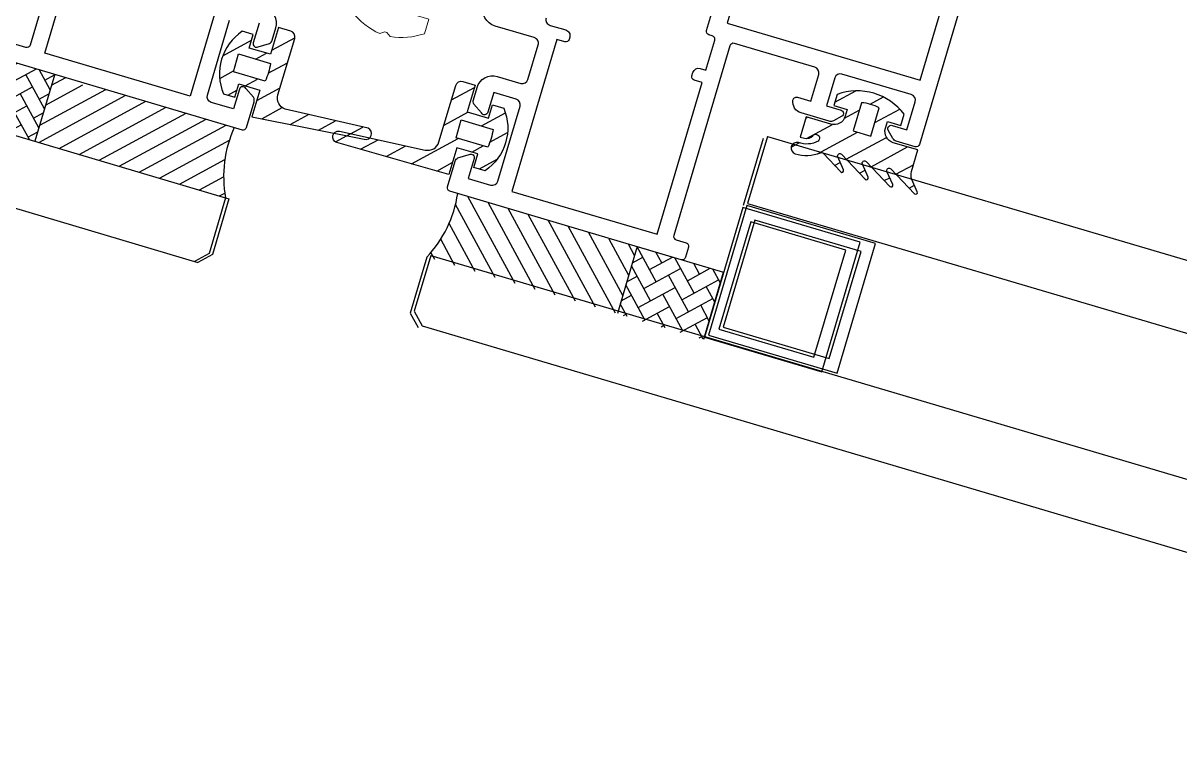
# Model space of a CAD drawing. Header units: millimetres. Extents: x 62878 to 70819, y -67946 to -61850.
# Drawn here: x 66665.18 to 66675.11, y -66920.03 to -66913.89 of the extents above; entities that cross this region are included whole.
import ezdxf

# ---------------------------------------------------------------- set-up
doc = ezdxf.new("R2010")
doc.units = ezdxf.units.MM
doc.layers.add('DOGRAMA', color=171, linetype='Continuous', lineweight=0)
doc.layers.add('DOĞRAMA-yeni', color=40, linetype='Continuous')
pattern_1 = [(28.50198966054999, (66758.11818264847, -66927.68322329769), (-0.07575379786457266, 0.1395095860831588), [])]

# ---------------------------------------------------------------- blocks, each defined once
blk = doc.blocks.new('a2we')
at = {"lineweight": 5, "ltscale": 0.5}
for p, q in [((-196.0144480926461, -415.2868589025547), (-196.5925912144022, -417.2488821181558)), ((-196.0144480926461, -415.2868589025547), (-195.4639709594615, -417.7110762494052)), ((-197.5747968978259, -417.6063757508618), (-196.5747276986959, -417.2423803302317)), ((-194.1582851917165, -418.2620245979042), (-197.5747968978259, -417.6063757508618)), ((-195.1583543907882, -418.6260200186506), (-197.5747968978259, -417.6063757508618)), ((-196.8896500078097, -417.895480952812), (-197.0961171580722, -418.3448917148726)), ((-196.5747276986959, -417.2423803302317), (-194.1582851917165, -418.2620245979042)), ((-197.1143788935161, -419.7428166739272), (-197.1143788935161, -418.4283854465556)), ((-194.1582851917165, -418.2620245979042), (-195.1583543907882, -418.6260200186506)), ((-195.1583543907882, -418.6260200186506), (-194.9264251741961, -419.2953524503964)), ((-198.1144480926461, -420.1068120946153), (-197.1143788935161, -419.7428166739268)), ((-197.1143788935161, -419.7428166739268), (-193.9153324771005, -421.0399975355008)), ((-197.1143788935161, -419.7428166739268), (-193.9153324771005, -421.0399975355008)), ((-194.9154016761394, -420.634479622855), (-194.9154016761394, -419.3608343693425)), ((-194.9154016761721, -421.4039929561312), (-198.1144480926461, -420.1068120946153)), ((-193.9153324771005, -421.0399975355008), (-198.1144480926461, -420.1068120946153)), ((-197.1143788935161, -422.2969096404012), (-197.1143788935162, -420.512330007273)), ((-193.9153324771005, -421.0399975355008), (-194.9154016761721, -421.4039929561312)), ((-194.9154016761721, -423.1885725893157), (-194.9154016761721, -421.4039929561312)), ((-198.1144480926461, -422.6609050610894), (-197.1143788935161, -422.2969096404012)), ((-194.9154016761721, -423.9580859226053), (-198.1144480926461, -422.6609050610894)), ((-193.9153324771005, -423.594090501975), (-198.1144480926461, -422.6609050610894)), ((-197.1143788935161, -422.2969096404012), (-193.9153324771005, -423.594090501975)), ((-197.1143788935161, -422.2969096404012), (-193.9153324771005, -423.594090501975)), ((-197.1143788935161, -424.8510026068752), (-197.1143788935162, -423.0664229737469)), ((-193.9153324771005, -423.594090501975), (-194.9154016761721, -423.9580859226053)), ((-198.1144480926461, -425.2149980275636), (-197.1143788935161, -424.8510026068752)), ((-197.1143788935161, -424.8510026068752), (-193.9153324771005, -426.1481834684492)), ((-197.1143788935161, -424.8510026068752), (-193.9153324771005, -426.1481834684492)), ((-194.9154016761721, -425.7426655557898), (-194.9154016761721, -423.9580859226053)), ((-194.9154016761721, -426.5121788890793), (-198.1144480926461, -425.2149980275636)), ((-193.9153324771005, -426.1481834684492), (-198.1144480926461, -425.2149980275636)), ((-197.1143788935161, -427.3050955733496), (-197.1143788935162, -425.6205159402211)), ((-193.9153324771005, -426.1481834684492), (-194.9154016761721, -426.5121788890793)), ((-194.9154016761721, -428.1967585222638), (-194.9154016761721, -426.5121788890793)), ((-198.1144480926461, -427.669090994038), (-197.1143788935161, -427.3050955733496)), ((-194.9154016761721, -428.9662718555534), (-198.1144480926461, -427.669090994038)), ((-193.9153324771005, -428.6022764349236), (-198.1144480926461, -427.669090994038)), ((-197.1143788935161, -427.3050955733496), (-193.9153324771005, -428.6022764349236)), ((-197.1143788935161, -427.3050955733496), (-193.9153324771005, -428.6022764349236)), ((-197.1143788935161, -429.5591885398237), (-197.1143788935161, -428.0237477951896)), ((-193.9153324771005, -428.6022764349236), (-194.9154016761721, -428.9662718555534)), ((-198.1144480926461, -429.9231839605702), (-197.1143788935161, -429.5591885398237)), ((-197.1143788935161, -429.5591885398237), (-193.9153324771005, -430.8563694013976)), ((-197.1143788935161, -429.5591885398237), (-193.9153324771005, -430.8563694013976)), ((-194.9154016761721, -430.450851488738), (-194.9154016761721, -428.9662718555534)), ((-194.9154016761721, -431.2203648220857), (-198.1144480926461, -429.9231839605702)), ((-193.9153324771005, -430.8563694013976), (-198.1144480926461, -429.9231839605702)), ((-197.1143788935161, -431.8132815063559), (-197.1143788935161, -430.2778407616635)), ((-193.9153324771005, -430.8563694013976), (-194.9154016761721, -431.2203648220857)), ((-194.9154016761721, -432.7049444552304), (-194.9154016761721, -431.2203648220857)), ((-198.1144480926461, -432.177276926986), (-197.1143788935161, -431.8132815063559)), ((-194.9154016761721, -433.4744577885599), (-198.1144480926461, -432.177276926986)), ((-193.9153324771005, -433.1104623678716), (-198.1144480926461, -432.177276926986)), ((-197.1143788935161, -431.8132815063559), (-193.9153324771005, -433.1104623678716)), ((-197.1143788935161, -431.8132815063559), (-193.9153324771005, -433.1104623678716)), ((-197.1143788935161, -434.0673744728301), (-197.1143788935161, -432.5319337281958)), ((-193.9153324771005, -433.1104623678716), (-194.9154016761721, -433.4744577885599)), ((-194.9154016761721, -434.9590374217446), (-194.9154016761721, -433.4744577885599)), ((-198.1144480926461, -434.4313698935184), (-197.1143788935161, -434.0673744728301)), ((-194.9154016761721, -435.7285507550341), (-198.1144480926461, -434.4313698935184)), ((-193.9153324771005, -435.364555334404), (-198.1144480926461, -434.4313698935184)), ((-197.1143788935161, -434.0673744728301), (-193.9153324771005, -435.364555334404)), ((-197.1143788935161, -434.0673744728301), (-193.9153324771005, -435.364555334404)), ((-197.1143788935161, -436.3642339800811), (-197.1143788935161, -434.7860266946118)), ((-193.9153324771005, -435.364555334404), (-194.9154016761721, -435.7285507550341)), ((-194.9154016761721, -437.2558969289955), (-194.9154016761721, -435.7285507550341)), ((-198.1144480926461, -436.7282294008277), (-197.1143788935161, -436.3642339800811)), ((-194.9154016761721, -438.0254102623434), (-198.1144480926461, -436.7282294008277)), ((-193.9153324771005, -437.6614148416551), (-198.1144480926461, -436.7282294008277)), ((-197.1143788935161, -436.3642339800811), (-193.9153324771005, -437.6614148416551)), ((-197.1143788935161, -436.3642339800811), (-193.9153324771005, -437.6614148416551)), ((-197.1143788935161, -438.6610934873901), (-197.1143788935161, -437.1337473134849)), ((-193.9153324771005, -437.6614148416551), (-194.9154016761721, -438.0254102623434)), ((-198.1144480926461, -439.0250889080787), (-197.1143788935161, -438.6610934873901)), ((-197.1143788935161, -438.6610934873901), (-193.9153324771005, -439.9582743489061)), ((-197.1143788935161, -438.6610934873901), (-193.9153324771005, -439.9582743489061)), ((-194.9154016761721, -439.5527564362646), (-194.9154016761721, -438.0254102623434)), ((-194.9154016761721, -440.3222697695944), (-198.1144480926461, -439.0250889080787)), ((-193.9153324771005, -439.9582743489061), (-198.1144480926461, -439.0250889080787)), ((-197.1143788935161, -440.9579529946993), (-197.1143788935161, -439.430606820736)), ((-193.9153324771005, -439.9582743489061), (-194.9154016761721, -440.3222697695944)), ((-194.9154016761721, -441.849615943574), (-194.9154016761721, -440.3222697695944)), ((-198.1144480926461, -441.3219484153295), (-197.1143788935161, -440.9579529946993)), ((-194.9154016761721, -442.6191292769035), (-198.1144480926461, -441.3219484153295)), ((-193.9153324771005, -442.2551338562151), (-198.1144480926461, -441.3219484153295)), ((-197.1143788935161, -440.9579529946993), (-193.9153324771005, -442.2551338562151)), ((-197.1143788935161, -443.2537258831643), (-197.1143788935161, -441.7274663280053)), ((-193.9153324771005, -442.2551338562151), (-194.9154016761721, -442.6191292769035)), ((-194.9154016761721, -444.1453888320787), (-194.9154016761721, -442.6191292769035)), ((-198.1144480926461, -443.6177213039109), (-197.1143788935161, -443.2537258831643)), ((-194.9154016761721, -444.9149021654266), (-198.1144480926461, -443.6177213039109)), ((-193.9153324771005, -444.5509067447383), (-198.1144480926461, -443.6177213039109)), ((-197.1143788935161, -443.2537258831643), (-193.9153324771005, -444.5509067447383)), ((-197.1143788935161, -445.5538642814245), (-197.1143788935161, -444.0232392165685)), ((-193.9153324771005, -444.5509067447383), (-194.9154016761721, -444.9149021654266)), ((-198.1144480926461, -445.9178597020545), (-197.1143788935161, -445.5538642814245)), ((-197.1143788935161, -445.5538642814245), (-193.9153324771005, -446.8510451429402)), ((-197.1143788935161, -445.5538642814245), (-193.9153324771005, -446.8510451429402)), ((-194.9154016761721, -446.4455272302989), (-194.9154016761721, -444.9149021654266)), ((-193.9153324771005, -446.8510451429402), (-198.1144480926461, -445.9178597020545)), ((-194.9154016761721, -447.2150405636282), (-198.1144480926461, -445.9178597020545)), ((-197.1143788935161, -447.8540026795677), (-197.1143788935161, -446.3233776147298)), ((-193.9153324771005, -446.8510451429402), (-194.9154016761721, -447.2150405636282)), ((-194.9154016761721, -448.7456656284821), (-194.9154016761721, -447.2150405636282)), ((-197.1143788935161, -447.8540026795677), (-198.1144480926461, -448.2179981003141)), ((-194.9154016761721, -449.5151789618299), (-198.1144480926461, -448.2179981003141)), ((-198.1144480926461, -448.2179981003141), (-193.9153324771005, -449.1511835411412)), ((-193.9153324771005, -449.1511835411412), (-197.1143788935161, -447.8540026795677)), ((-197.1143788935161, -450.1541410778275), (-197.1143788935161, -448.6235160129718)), ((-193.9153324770423, -449.1511835411412), (-194.9154016761721, -449.5151789618299)), ((-194.9154016761723, -451.0458040266858), (-194.9154016761721, -449.5151789618299)), ((-198.1144480926461, -450.5181364984577), (-197.1143788935161, -450.1541410778275)), ((-194.9154016761721, -451.8153173600317), (-198.1144480926461, -450.5181364984577)), ((-193.9153324770423, -451.4513219393434), (-198.1144480926461, -450.5181364984577)), ((-197.1143788935161, -450.1541410778275), (-193.9153324770423, -451.4513219393434)), ((-197.1143788935161, -453.2868589025547), (-197.1143788935162, -450.9236544111328)), ((-193.9153324770423, -451.4513219393434), (-194.9154016761721, -451.8153173600317)), ((-194.9154016761721, -453.2868589025547), (-194.9154016761721, -451.8153173600317)), ((-192.7980524524961, -453.2868589025547), (-199.230843732796, -453.2868589025547)), ((-199.230843732796, -454.5827171301502), (-199.230843732796, -453.2868589025547)), ((-192.7980524524961, -454.5827171301502), (-192.7980524524961, -453.2868589025547))]:
    blk.add_line(p, q, dxfattribs=at)
blk.add_lwpolyline([(-196.4690204826777, -455.6637351848848), (-196.1125089353335, -455.3998333582319), (-195.9163872499585, -455.3998333582319), (-195.5598757026143, -455.6637351848848)], dxfattribs=at)
for centre, radius, start, end in [((-196.9143788935627, -418.4283854465556), 0.2, 155.3251238657465, 180), ((-195.115401676151, -419.3608343693425), 0.2, 0, 19.11162363728389), ((-195.6603624057317, -449.5292358589606), 6.187568978619671, 234.757305859688, 262.4904896380407), ((-196.3685337795604, -449.5292358589606), 6.187568978619673, 277.5095103619591, 305.2426941403116)]:
    blk.add_arc(centre, radius, start, end, dxfattribs=at)
blk = doc.blocks.new('SPANDREL 98')
at = {"layer": 'DOGRAMA', "lineweight": -2}
blk.add_line((46270.03012438137, 27297.69282376712), (46270.20015536174, 27297.11742002532), dxfattribs=at)
at = {"layer": 'DOĞRAMA-yeni', "color": 122, "lineweight": -2}
for p, q in [((46270.03035180017, 27297.69346539219), (46263.98821605936, 27295.90948229538)), ((46270.03035180017, 27297.69346539218), (46270.20025495221, 27297.11802389306)), ((46270.20025495221, 27297.11802389309), (46263.91976353816, 27295.26366460641)), ((46272.91855278611, 27296.66940725674), (46178.74697526782, 27268.83141178674)), ((46272.91855278608, 27296.66940725673), (46273.06013874614, 27296.18987267413)), ((46273.06013874617, 27296.18987267413), (46272.99254902167, 27296.06564856559)), ((46272.99254902167, 27296.06564856561), (46179.01278533634, 27268.28428747964)), ((46178.74697526782, 27268.83141178674), (46178.88856122789, 27268.35187720413)), ((46178.88856122786, 27268.35187720413), (46179.01278533634, 27268.28428747964))]:
    blk.add_line(p, q, dxfattribs=at)
for points in [[(46270.53439781798, 27295.98632227813), (46269.43146827801, 27295.66067456996), (46269.10298885065, 27296.77319480163), (46270.20591839063, 27297.09884250977)], [(46270.41017370946, 27296.05391200264), (46269.49905800251, 27295.78489867851), (46269.22721295918, 27296.70560507711), (46270.13832866612, 27296.97461840123)]]:
    blk.add_lwpolyline(points, close=True, dxfattribs=at)

msp = doc.modelspace()

# ---------------------------------------------------------------- hatches: boundary and pattern name
at = {"layer": 'DOGRAMA', "lineweight": -2}
h = msp.add_hatch(dxfattribs=at)
h.set_pattern_fill('ANSI31', color=256, scale=0.0004999999999999999, angle=343.5057849383394, style=0)
h.set_pattern_definition(pattern_1)
edge = h.paths.add_edge_path(flags=16)
edge.add_arc((66666.64801505186, -66914.12560758095), 0.66825139918004, 336.6263104453432, 350.37766887566113, ccw=False)
edge.add_line((66667.26142767016, -66914.39072056104), (66666.98797512465, -66914.30973055588))
edge.add_line((66666.98797512465, -66914.30973055588), (66667.03341225235, -66914.15631782034))
edge.add_line((66667.03341225235, -66914.15631782034), (66667.30686479791, -66914.23730782553))
edge = h.paths.add_edge_path()
edge.add_line((66667.48040293138, -66913.96018007917), (66667.37493167569, -66913.92894205384))
edge.add_line((66667.37493167569, -66913.92894205384), (66667.30677598409, -66914.15906115713))
edge.add_line((66667.30677598409, -66914.15906115713), (66667.12459836062, -66914.10510456793))
edge.add_line((66667.12459836062, -66914.10510456793), (66667.15867620645, -66913.99004501627))
edge.add_line((66667.15867620645, -66913.99004501627), (66667.06279324675, -66913.96164681144))
edge.add_arc((66667.31119799535, -66914.32724095919), 0.4419999999979192, 124.1943415415276, 202.8096377726617)
edge.add_line((66666.90376329959, -66914.49859138577), (66666.9996462593, -66914.52698959061))
edge.add_line((66666.9996462593, -66914.52698959061), (66667.03372410513, -66914.41193003899))
edge.add_line((66667.03372410513, -66914.41193003899), (66667.21590172856, -66914.46588662818))
edge.add_line((66667.21590172856, -66914.46588662818), (66667.14774603694, -66914.69600573144))
edge.add_line((66667.14774603694, -66914.69600573144), (66668.1099341613, -66914.88773704405))
edge.add_arc((66668.1241332637, -66914.83979556418), 0.05000000000211779, 253.5019896881861, 426.7921528699309)
edge.add_line((66668.14383665315, -66914.79384149534), (66667.43199723086, -66914.62986249813))
edge.add_arc((66667.46631851637, -66914.53593673297), 0.1000000000013934, 163.5019896538409, 249.9272600865371, ccw=False)
edge.add_line((66667.37043555666, -66914.50753852811), (66667.51414530881, -66914.02232066143))
edge.add_arc((66667.46620382898, -66914.00812155902), 0.04999999997834466, 343.5019896627264, 433.5019896834506)
h = msp.add_hatch(dxfattribs=at)
h.set_pattern_fill('AR-HBONE', color=256, scale=0.0002999999999999999, angle=343.5057849383394, style=0)
h.set_pattern_definition([(118.50198966055, (66877.09004534589, -66939.6545160869), (0.04819335172428436, 0.1627187784171862), [0.3599999999999999, -0.12]), (28.50198966054999, (66877.03278263252, -66939.54906002183), (0.04819335172428436, 0.1627187784171862), [0.3599999999999997, -0.12])])
h.paths.add_polyline_path([(66664.95346177735, -66914.18169397005), (66664.71375437806, -66914.11069845791), (66664.543365149, -66914.68599621613), (66665.28499858742, -66914.90565003542), (66665.45538781647, -66914.33035227725)])
h = msp.add_hatch(dxfattribs=at)
h.set_pattern_fill('ANSI31', color=256, scale=0.0004, angle=343.5057849383394, style=0)
h.set_pattern_definition([(28.50198966054999, (66738.65394182851, -66921.91838771445), (-0.06060303829166213, 0.111607668866527), [])])
edge = h.paths.add_edge_path()
edge.add_ellipse((66665.72052545493, -66914.4088796088), major_axis=(0.0194575406749172, 0.01943332476978999), ratio=0.9999999999697659, start_angle=208.5376656115303, end_angle=298.5376656006593)
edge.add_line((66665.74689326886, -66914.41668911515), (66666.99576881899, -66914.78657573326))
edge.add_ellipse((66667.92033434057, -66915.20712836797), major_axis=(0.7186691544546111, 0.7177747339133465), ratio=0.9999999999989743, start_angle=110.5765423128454, end_angle=145.4234333359861)
edge.add_line((66666.92126254959, -66915.39027169629), (66665.55013622585, -66914.98417736699))
edge.add_line((66665.55013622585, -66914.984177367), (66665.71271594858, -66914.43524742275))
edge = h.paths.add_edge_path()
edge.add_line((66665.45538781647, -66914.33035227725), (66665.694157641, -66914.4010701025))
edge.add_ellipse((66665.72052545493, -66914.40887960882), major_axis=(-0.01943332476903576, 0.01945754067416204), ratio=0.9999999995918109, start_angle=28.53766562573984, end_angle=118.5376655945438)
edge.add_line((66665.71271594858, -66914.43524742273), (66665.55013622585, -66914.98417736699))
edge.add_line((66665.55013622585, -66914.984177367), (66665.28499858742, -66914.90565003542))
edge.add_line((66665.28499858742, -66914.90565003542), (66665.45538781647, -66914.33035227725))
h = msp.add_hatch(dxfattribs=at)
h.set_pattern_fill('ANSI31', color=256, scale=0.0004999999999999999, angle=343.5057849383394, style=0)
h.set_pattern_definition(pattern_1)
edge = h.paths.add_edge_path(flags=16)
edge.add_arc((66668.55885533265, -66914.69155208142), 0.6682513992802231, 336.62631045437934, 350.3776688847103, ccw=False)
edge.add_line((66669.17226795109, -66914.95666506146), (66668.89881540556, -66914.87567505626))
edge.add_line((66668.89881540556, -66914.87567505626), (66668.94425253329, -66914.72226232075))
edge.add_line((66668.94425253329, -66914.72226232075), (66669.21770507882, -66914.80325232592))
edge = h.paths.add_edge_path()
edge.add_line((66668.95842042108, -66914.39271828582), (66669.06389167669, -66914.42395631113))
edge.add_line((66669.06389167669, -66914.42395631113), (66668.99573598508, -66914.65407541444))
edge.add_line((66668.99573598508, -66914.65407541444), (66669.17791360852, -66914.70803200365))
edge.add_line((66669.17791360852, -66914.70803200365), (66669.21199145433, -66914.59297245201))
edge.add_line((66669.21199145433, -66914.59297245201), (66669.30787441402, -66914.62137065685))
edge.add_arc((66668.90043971829, -66914.79272108346), 0.441999999985801, -55.80565845323167, 22.809637777601893, ccw=False)
edge.add_line((66669.14884446692, -66915.15831523118), (66669.0529615072, -66915.12991702635))
edge.add_line((66669.0529615072, -66915.12991702635), (66669.08703935303, -66915.01485747467))
edge.add_line((66669.08703935303, -66915.01485747467), (66668.90486172959, -66914.96090088547))
edge.add_line((66668.90486172959, -66914.96090088547), (66668.83670603795, -66915.1910199888))
edge.add_line((66668.83670603795, -66915.1910199888), (66667.87584857582, -66914.91583158416))
edge.add_arc((66667.89004767823, -66914.8678901043), 0.05000000000625027, 80.21182647129689, 253.5019896721974, ccw=False)
edge.add_line((66667.89854798306, -66914.81861795379), (66668.6343225101, -66914.98074736519))
edge.add_arc((66668.65668712695, -66914.8832803251), 0.09999999995280077, 257.0767192251338, 343.5019896627264)
edge.add_line((66668.75257008661, -66914.91167852993), (66668.89627983877, -66914.42646066325))
edge.add_arc((66668.94422131864, -66914.44065976568), 0.05000000002433556, 73.5019896402199, 163.5019896609442, ccw=False)
h = msp.add_hatch(dxfattribs=at)
h.set_pattern_fill('ANSI31', color=256, scale=0.0004999999999999999, angle=343.5057849383394, style=0)
h.set_pattern_definition(pattern_1)
edge = h.paths.add_edge_path(flags=16)
edge.add_arc((66672.34304207657, -66914.97277108421), 0.400000000008195, 61.96503062392497, 85.03894868941892)
edge.add_line((66672.3776334872, -66914.57426959825), (66672.3060931956, -66914.81581637677))
edge.add_line((66672.3060931956, -66914.81581637677), (66672.45950593113, -66914.86125350451))
edge.add_line((66672.45950593113, -66914.86125350451), (66672.53104622272, -66914.61970672601))
edge = h.paths.add_edge_path()
edge.add_arc((66672.34304207658, -66914.97277108421), 0.4999999999960356, 36.63209201331494, 110.3718873051334)
edge.add_line((66672.16898601686, -66914.50404463087), (66672.140587812, -66914.59992759058))
edge.add_line((66672.140587812, -66914.59992759058), (66672.25564736364, -66914.63400543641))
edge.add_line((66672.25564736364, -66914.63400543641), (66672.2386084407, -66914.6915352122))
edge.add_arc((66672.14272548103, -66914.66313700739), 0.09999999996650964, 253.5019896730885, 343.50198967308853, ccw=False)
edge.add_line((66672.11432727621, -66914.75901996707), (66671.90338476485, -66914.6965439164))
edge.add_line((66671.90338476485, -66914.6965439164), (66671.85226799612, -66914.86913324386))
edge.add_line((66671.85226799612, -66914.86913324386), (66671.89012200802, -66914.88034468317))
edge.add_arc((66671.90858084116, -66914.81802075943), 0.06499999994084081, 253.5019896466046, 321.9113251736002)
edge.add_arc((66671.98546798856, -66914.8782834463), 0.03268943072666238, -51.92828943875571, 141.9113251989365, ccw=False)
edge.add_arc((66671.9077535925, -66914.73045162369), 0.1992591642826248, 249.1523040270591, 299.4182111849439, ccw=False)
edge.add_arc((66671.82390604076, -66914.96499230276), 0.050027977257887, 75.01659470479986, 252.5298310386374)
edge.add_arc((66671.90578869545, -66914.70422908985), 0.323345041218037, 252.5613423839531, 291.8876525384915)
edge.add_arc((66672.03378354544, -66915.02282465748), 0.02000000000789247, 43.50198968624932, 111.88765254236901, ccw=False)
edge.add_line((66672.04829055477, -66915.00905706218), (66672.1997604889, -66915.16866196782))
edge.add_arc((66672.21064074589, -66915.15833627134), 0.01499999999732775, 223.5019897154603, 383.5019897168921)
edge.add_line((66672.2243964393, -66915.1523545576), (66672.17529708936, -66915.03944450618))
edge.add_arc((66672.1936380139, -66915.03146888789), 0.0200000000016968, 43.50198962731338, 203.5019896714603, ccw=False)
edge.add_line((66672.20814502324, -66915.0177012926), (66672.41070300026, -66915.2311380185))
edge.add_arc((66672.42158325725, -66915.220812322), 0.015000000007345, 223.5019897557783, 383.5019896659189)
edge.add_line((66672.43533895066, -66915.21483060828), (66672.38623960069, -66915.10192055684))
edge.add_arc((66672.40458052525, -66915.09394493855), 0.02000000002838636, 43.5019896001574, 203.5019896382115, ccw=False)
edge.add_line((66672.41908753462, -66915.08017734325), (66672.62164551156, -66915.29361406916))
edge.add_arc((66672.63252576857, -66915.28328837268), 0.01500000000788299, 223.5019896771972, 383.5019896437529)
edge.add_line((66672.64628146199, -66915.27730665896), (66672.59718211208, -66915.1643966075))
edge.add_arc((66672.61552303661, -66915.15642098921), 0.0200000000016968, 43.50198962731338, 203.5019896714603, ccw=False)
edge.add_line((66672.63003004596, -66915.14265339392), (66672.83258802292, -66915.35609011982))
edge.add_arc((66672.84346827993, -66915.34576442334), 0.01500000000788299, 223.5019896771972, 383.5019896437529)
edge.add_line((66672.85722397335, -66915.33978270962), (66672.81141292902, -66915.23443452518))
edge.add_arc((66672.9031175517, -66915.19455643372), 0.09999999999687796, 163.5019896514732, 203.5019896561683, ccw=False)
edge.add_line((66672.80723459201, -66915.16615822887), (66672.86221436187, -66914.98052596486))
edge.add_line((66672.86221436187, -66914.98052596486), (66672.65127185054, -66914.9180499142))
edge.add_arc((66672.67967005538, -66914.8221669545), 0.09999999998872741, 163.5019896618353, 253.50198965946748, ccw=False)
edge.add_line((66672.58378709567, -66914.79376874966), (66672.60082601858, -66914.73623897384))
edge.add_line((66672.60082601858, -66914.73623897384), (66672.71588557021, -66914.77031681965))
edge.add_line((66672.71588557021, -66914.77031681965), (66672.74428377507, -66914.67443385994))
h = msp.add_hatch(dxfattribs=at)
h.set_pattern_fill('ANSI31', color=256, scale=0.0004, angle=343.5057849383394, style=0)
h.set_pattern_definition([(118.50198966055, (66988.46110610137, -66995.9052050207), (0.111607668866527, 0.06060303829166213), [])])
edge = h.paths.add_edge_path()
edge.add_ellipse((66670.18867137711, -66915.73223595462), major_axis=(-0.01943332476494711, 0.01945754067006829), ratio=0.9999999999145266, start_angle=28.537665632517474, end_angle=118.53766563352781, ccw=False)
edge.add_line((66670.16230356315, -66915.72442644829), (66668.91342801302, -66915.35453983018))
edge.add_ellipse((66667.90896226643, -66915.20376023566), major_axis=(0.718669154498695, 0.7177747339573761), ratio=0.999999999957408, start_angle=271.6518979014994, end_angle=306.4987889237835, ccw=False)
edge.add_line((66668.64715582429, -66915.90143938352), (66670.01828214806, -66916.30753371282))
edge.add_line((66670.01828214803, -66916.30753371284), (66670.18086187076, -66915.75860376855))
edge = h.paths.add_edge_path()
edge.add_line((66670.4538090156, -66915.81076328621), (66670.21503919104, -66915.74004546096))
edge.add_ellipse((66670.18867137711, -66915.73223595462), major_axis=(-0.01943332476497629, 0.01945754067009751), ratio=0.9999999998596392, start_angle=118.5376656300599, end_angle=208.5376656192995, ccw=False)
edge.add_line((66670.18086187076, -66915.75860376855), (66670.01828214803, -66916.30753371282))
edge.add_line((66670.01828214803, -66916.30753371284), (66670.28341978649, -66916.38606104441))
edge.add_line((66670.28341978652, -66916.3860610444), (66670.4538090156, -66915.81076328621))
h = msp.add_hatch(dxfattribs=at)
h.set_pattern_fill('AR-HBONE', color=256, scale=0.0002999999999999999, angle=343.5057849383394, style=0)
h.set_pattern_definition([(28.50198966054999, (66862.69482954749, -66935.3910026506), (0.04819335172428436, 0.1627187784171862), [0.3599999999999997, -0.12]), (118.50198966055, (66862.80028561254, -66935.33373993727), (0.04819335172428436, 0.1627187784171862), [0.3599999999999999, -0.12])])
h.paths.add_polyline_path([(66670.95573505474, -66915.95942159342), (66671.19544245399, -66916.0304171055), (66671.02505322493, -66916.6057148637), (66670.28341978652, -66916.3860610444), (66670.4538090156, -66915.81076328621)])

# ---------------------------------------------------------------- linework, layer by layer
for p, q in [((66665.45538781647, -66914.33035227722), (66665.28499858742, -66914.90565003542)), ((66665.45538781647, -66914.33035227722), (66665.28499858742, -66914.90565003542)), ((66671.36583168307, -66915.45511934727), (66671.53622091212, -66914.87982158903)), ((66666.92126254959, -66915.39027169629), (66666.77927152536, -66915.8696864948)), ((66666.77927152539, -66915.86968649483), (66666.6549903608, -66915.93717124968)), ((66670.4538090156, -66915.81076328618), (66670.28341978652, -66916.3860610444)), ((66670.4538090156, -66915.81076328618), (66670.28341978652, -66916.3860610444)), ((66670.4538090156, -66915.81076328618), (66671.19544245399, -66916.0304171055)), ((66668.64715582429, -66915.90143938352), (66668.50516480008, -66916.38085418206)), ((66671.02505322493, -66916.6057148637), (66671.19544245399, -66916.0304171055)), ((66668.50516480004, -66916.38085418205), (66668.57264955487, -66916.50513534661))]:
    msp.add_line(p, q, dxfattribs=at)
at = {"layer": 'DOGRAMA', "lineweight": -2, "ltscale": 0.5}
for points in [[(66673.65672399389, -66911.6211181205, 0.2621398995659221), (66673.41081457878, -66911.36757179936), (66672.13557121472, -66910.98987567492, 0.4142135623730951), (66672.07343063243, -66911.02361805235), (66672.02799350471, -66911.17703078786), (66672.07593498458, -66911.19122989029, -0.4142135623730951), (66672.10967736196, -66911.25337047256), (66672.10399772102, -66911.27254706451, -0.4142135623730951), (66672.06671337166, -66911.29279249097), (66671.99959529983, -66911.27291374755), (66671.22432430756, -66913.89051854749), (66672.88309951045, -66914.38180749131), (66673.6583705027, -66911.7642026914), (66673.59125243095, -66911.74432394802, -0.4142135623730951), (66673.57100700447, -66911.70703959864), (66673.57668664545, -66911.68786300671, -0.3618128521052944), (66673.62990758216, -66911.65234161702)], [(66673.78799583986, -66911.85474147853), (66672.87641346431, -66914.932584485, -0.4142135623730951), (66672.83912911495, -66914.95282991148), (66672.67680885247, -66914.9047545905, -0.1991096956269791), (66672.64707456323, -66914.88066897147), (66672.6085610136, -66914.80974171088, -0.6680969080520953), (66672.64144825886, -66914.7691290589), (66672.7677357051, -66914.80653233449), (66672.8387312172, -66914.56682493523, 0.4142135623730951), (66672.80498883975, -66914.50468435296), (66672.21051448959, -66914.3286154829, 0.4142135623730951), (66672.14837390732, -66914.36235786034), (66672.07737839522, -66914.6020652596), (66672.20367542974, -66914.63947137502, -0.6680969080520438), (66672.2091413684, -66914.69144330894), (66672.13821410778, -66914.72995685853, -0.1989616347782854), (66672.10014955621, -66914.73396210691), (66671.86043256868, -66914.66296375496, -0.3728392455561729), (66671.78987631778, -66914.55267199902, -0.4568501953068724), (66671.8280827, -66914.528229927), (66671.94314225164, -66914.56230777281), (66672.01129794325, -66914.33218866955, 0.4142135623730951), (66671.97755556583, -66914.27004808726), (66671.28719825597, -66914.06558101236, 0.4142135623730951), (66671.24991390659, -66914.08582643885), (66670.76714442423, -66915.71583675379, 0.4142135623730951), (66670.78738985067, -66915.75312110316), (66670.87368451443, -66915.77867948753, -0.4142135623730951), (66670.89392994088, -66915.81596383687), (66670.86837155653, -66915.9022585006, -0.4142135623730951), (66670.83108720713, -66915.92250392707), (66668.84630994129, -66915.33466108674, -0.4142135623730951), (66668.82606451481, -66915.29737673739), (66668.89117875873, -66915.0775266991, -0.1989616347783402), (66668.91526721756, -66915.04778282152), (66669.01131792794, -66915.01976603673, -0.6680475602943508), (66669.05439349254, -66915.05465512146), (66669.00396680017, -66915.22491449302), (66669.19573271963, -66915.28171090274, 0.4142135623730951), (66669.25787330186, -66915.24796852528), (66669.44814127433, -66914.60555269527, 0.4142135623730951), (66669.41439889689, -66914.543412113), (66669.2226329775, -66914.4866157033), (66669.17220628516, -66914.65687507484, -0.6680475602943992), (66669.11707852242, -66914.6626787182), (66669.05178022805, -66914.58686384597, -0.1991096956271691), (66669.0477721399, -66914.5488088827), (66669.07880853795, -66914.44401839603, -0.4142135623730951), (66669.25280216834, -66914.34953973924), (66669.4541563837, -66914.40917596943, 0.4142135623730951), (66669.51629696597, -66914.375433592), (66669.60433140094, -66914.07819641689, 0.4142135623730951), (66669.57058902358, -66914.01605583463), (66669.23499866459, -66913.91666211767, -0.4142135623730951), (66669.13377153233, -66913.73024037083)], [(66665.01645269134, -66912.20833841544), (66665.7068100012, -66912.41280549033, -0.4142135623730951), (66665.72705542765, -66912.4500898397), (66665.24428594526, -66914.08010015466, -0.4142135623730951), (66665.20700159587, -66914.10034558112), (66665.12070693218, -66914.07478719675, 0.4142135623730951)], [(66667.20909082372, -66913.89025340154), (66667.15866413136, -66914.06051277307, 0.6680475602943992), (66667.20173969597, -66914.09540185782), (66667.2977932462, -66914.0673754847, 0.1991096956271691), (66667.32187886522, -66914.03764119545), (66667.35291526327, -66913.93285070882, 0.4142135623730951), (66667.25843660647, -66913.75885707846)], [(66665.07810962491, -66914.21861163632), (66667.06288689075, -66914.80645447662, 0.4142135623730951), (66667.10017124013, -66914.78620905016), (66667.16528548402, -66914.56635901186, 0.1989616347783402), (66667.16128023568, -66914.52829446028), (66667.09597910149, -66914.45248917636, 0.6680475602943508), (66667.04085133874, -66914.4582928197), (66666.99042464638, -66914.62855219127), (66666.798658727, -66914.57175578155, -0.4142135623730951), (66666.76491634958, -66914.50961519928), (66666.95518432205, -66913.86719936926, -0.4142135623730951)]]:
    msp.add_lwpolyline(points, format="xyb", dxfattribs=at)
at = {"layer": 'DOGRAMA', "linetype": 'ByBlock', "lineweight": -2}
msp.add_lwpolyline([(66667.00269668948, -66913.21379094038), (66666.61648110356, -66914.51779919236), (66665.3700026274, -66914.14862252935), (66665.7562182133, -66912.84461427739)], dxfattribs=at)
msp.add_lwpolyline([(66669.67248709261, -66913.8480773136, 0.4142135623730951), (66669.70622947006, -66913.91021789589), (66669.84046561364, -66913.94997538267, -0.4142135623730951), (66669.87420799106, -66914.01211596493), (66669.86852835011, -66914.03129255689, -0.4142135623730951), (66669.83124400073, -66914.05153798335), (66669.76412592892, -66914.03165923995), (66669.37791034303, -66915.33566749192), (66670.62438881918, -66915.70484415493), (66671.01060440508, -66914.40083590294), (66670.9434863333, -66914.38095715958, -0.4142135623730951), (66670.92324090685, -66914.3436728102), (66670.9317603683, -66914.31490792228, -0.4142135623730951), (66670.99390095055, -66914.28116554485), (66671.0418424304, -66914.29536464727), (66671.1185175835, -66914.03648065605, 0.4142135623730951), (66671.09827215705, -66913.9991963067), (66671.06950726913, -66913.99067684523, -0.4142135623730951), (66671.04926184268, -66913.95339249588), (66671.15149538012, -66913.60821384095, 0.4142135623730951)], format="xyb", dxfattribs=at)
at = {"layer": 'DOGRAMA', "lineweight": -2}
for points in [[(66667.48040293138, -66913.96018007917), (66667.37493167569, -66913.92894205384), (66667.30677598409, -66914.15906115713), (66667.12459836062, -66914.10510456793), (66667.15867620645, -66913.99004501627), (66667.06279324675, -66913.96164681144, 0.3571428571427583), (66666.90376329959, -66914.49859138577), (66666.9996462593, -66914.52698959061), (66667.03372410513, -66914.41193003899), (66667.21590172856, -66914.46588662818), (66667.14774603694, -66914.69600573144), (66668.1099341613, -66914.88773704405, 0.9430953754055073), (66668.14383665315, -66914.79384149534), (66667.43199723086, -66914.62986249813, -0.3960555621610378), (66667.37043555666, -66914.50753852811), (66667.51414530881, -66914.02232066143, 0.4142135623731011)], [(66667.30686479791, -66914.23730782553, -0.0600737299861167), (66667.26142767016, -66914.39072056104), (66666.98797512465, -66914.30973055588), (66667.03341225235, -66914.15631782034)], [(66668.95842042108, -66914.39271828582), (66669.06389167669, -66914.42395631113), (66668.99573598508, -66914.65407541444), (66669.17791360852, -66914.70803200365), (66669.21199145433, -66914.59297245201), (66669.30787441402, -66914.62137065685, -0.3571428571427583), (66669.14884446692, -66915.15831523118), (66669.0529615072, -66915.12991702635), (66669.08703935303, -66915.01485747467), (66668.90486172959, -66914.96090088547), (66668.83670603795, -66915.1910199888), (66667.87584857582, -66914.91583158416, -0.9430953754055073), (66667.89854798306, -66914.81861795379), (66668.6343225101, -66914.98074736519, 0.3960555621610378), (66668.75257008661, -66914.91167852993), (66668.89627983877, -66914.42646066325, -0.4142135623731011)], [(66672.74428377507, -66914.67443385994, 0.3333333333332296), (66672.16898601686, -66914.50404463087), (66672.140587812, -66914.59992759058), (66672.25564736364, -66914.63400543641), (66672.2386084407, -66914.6915352122, -0.4142135623730951), (66672.11432727621, -66914.75901996707), (66671.90338476485, -66914.6965439164), (66671.85226799612, -66914.86913324386), (66671.89012200802, -66914.88034468317, 0.3076847592325949), (66671.95973954423, -66914.85811797995, -1.128701775595035), (66672.00562583632, -66914.90401786016, -0.2229122392588673), (66671.83684023753, -66914.9166652393, 0.9785310008372164), (66671.80888718143, -66915.01271265872, 0.1732976222504512), (66672.026327789, -66915.00426632522, -0.3075716929246892), (66672.04829055477, -66915.00905706218), (66672.1997604889, -66915.16866196782, 0.8390996311771624), (66672.2243964393, -66915.1523545576), (66672.17529708936, -66915.03944450618, -0.8390996311772869), (66672.20814502324, -66915.0177012926), (66672.41070300026, -66915.2311380185, 0.8390996311771624), (66672.43533895066, -66915.21483060828), (66672.38623960069, -66915.10192055684, -0.839099631177325), (66672.41908753462, -66915.08017734325), (66672.62164551156, -66915.29361406916, 0.8390996311769768), (66672.64628146199, -66915.27730665896), (66672.59718211208, -66915.1643966075, -0.8390996311770358), (66672.63003004596, -66915.14265339392), (66672.83258802292, -66915.35609011982, 0.8390996311781366), (66672.85722397335, -66915.33978270962), (66672.81141292902, -66915.23443452518, -0.1763269807084491), (66672.80723459201, -66915.16615822887), (66672.86221436187, -66914.98052596486), (66672.65127185054, -66914.9180499142, -0.4142135623728453), (66672.58378709567, -66914.79376874966), (66672.60082601858, -66914.73623897384), (66672.71588557021, -66914.77031681965)], [(66672.53104622272, -66914.61970672601, 0.1010205144335734), (66672.3776334872, -66914.57426959825), (66672.3060931956, -66914.81581637677), (66672.45950593113, -66914.86125350451)], [(66672.53104622272, -66914.61970672601, 0.1010205144335734), (66672.3776334872, -66914.57426959825), (66672.3060931956, -66914.81581637677), (66672.45950593113, -66914.86125350451)], [(66669.21770507882, -66914.80325232592, -0.0600737299861167), (66669.17226795109, -66914.95666506146), (66668.89881540556, -66914.87567505626), (66668.94425253329, -66914.72226232075)]]:
    msp.add_lwpolyline(points, format="xyb", close=True, dxfattribs=at)
for points in [[(66671.03073286588, -66916.58653827176), (66672.03750394276, -66916.88471942264), (66672.36692311899, -66915.77247709007), (66671.36015204206, -66915.4742959392)], [(66671.15501403046, -66916.51905351691), (66671.97001918792, -66916.7604382581), (66672.24264195445, -66915.83996184492), (66671.42763679697, -66915.59857710375)]]:
    msp.add_lwpolyline(points, close=True, dxfattribs=at)
for centre, start, end in [((66667.92033434054, -66915.20712836794), 155.5408663547974, 190.3877573777715), ((66667.90896226643, -66915.20376023567), 316.616221940523, 351.4631129638105)]:
    msp.add_arc(centre, 1.015719411173229, start, end, dxfattribs=at)

# ---------------------------------------------------------------- block references
at = {"layer": 'DOGRAMA', "linetype": 'ByBlock', "lineweight": -2, "extrusion": (0, 0, -1), "xscale": 0.09999999999616783, "yscale": 0.09999999999616783, "zscale": -0.09999999999127, "rotation": 16.4980103400392}
msp.add_blockref('a2we', (-66662.43463775472, -66864.73729470994), dxfattribs=at)
at = {"layer": 'DOĞRAMA-yeni', "xscale": -1, "rotation": 359.9612925110064}
for p in [(112827.2640973689, -94215.42096664086), (112923.1498969909, -94243.80958114141)]:
    msp.add_blockref('SPANDREL 98', p, dxfattribs=at)

doc.saveas('drawing.dxf')
